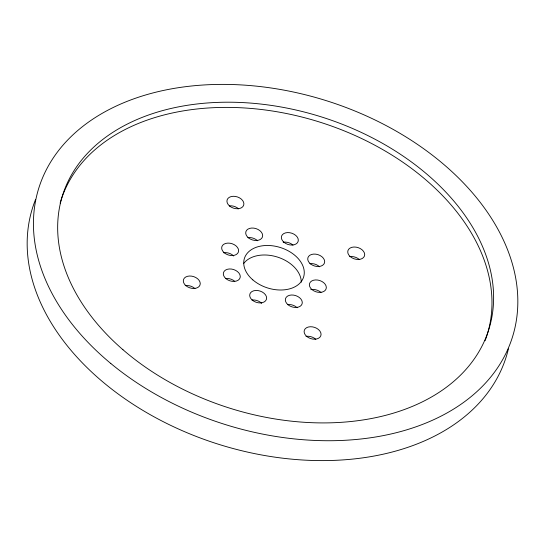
<?xml version="1.0" encoding="UTF-8"?>
<svg xmlns="http://www.w3.org/2000/svg" width="545" height="545" viewBox="0 0 545 545"><rect width="100%" height="100%" fill="white"/><g stroke="black" fill="none" stroke-linecap="round" stroke-linejoin="round"><path stroke-width="0.82" d="M60.141 203.108A223.43 152.668 17.5 0 1 322.32 122.918A223.43 152.668 17.5 0 1 485.077 340.72M243.622 263.582A31.031 21.201 17.5 0 1 277.637 257.117A31.031 21.201 17.5 0 1 301.276 282.14M309.819 263.691A8.686 5.934 17.5 0 1 319.554 266.798M310.752 289.681A8.686 5.934 17.5 0 1 321.019 292.481M287.426 304.614A8.686 5.934 17.5 0 1 297.154 307.721M252.022 300.036A8.686 5.934 17.5 0 1 261.682 303.347M225.405 278.57A8.686 5.934 17.5 0 1 234.772 281.343M223.518 252.757A8.686 5.934 17.5 0 1 233.669 255.993M247.805 237.647A8.686 5.934 17.5 0 1 257.54 240.754M283.209 242.239A8.686 5.934 17.5 0 1 293.006 245.134M305.99 336.388A8.686 5.934 17.5 0 1 315.773 339.31M185.177 285.662A8.686 5.934 17.5 0 1 194.967 288.578M229.302 205.874A8.686 5.934 17.5 0 1 238.601 208.864M349.618 256.675A8.686 5.934 17.5 0 1 359.407 259.59M508.39 348.895A248.261 169.631 17.5 0 1 218.211 444.168A248.261 169.631 17.5 0 1 35.527 199.579M252.798 279.851A31.031 21.201 17.5 0 0 303.313 277.882A31.031 21.201 17.5 0 0 265.885 245.502A31.031 21.201 17.5 0 0 252.798 279.851M310.486 263.875A8.686 5.934 17.5 0 0 324.479 262.949A8.686 5.934 17.5 0 0 313.647 254.093A8.686 5.934 17.5 0 0 310.486 263.875M311.938 289.565A8.686 5.934 17.5 0 0 326.067 288.979A8.686 5.934 17.5 0 0 315.548 279.932A8.686 5.934 17.5 0 0 311.938 289.565M288.087 304.798A8.686 5.934 17.5 0 0 302.087 303.872A8.686 5.934 17.5 0 0 291.255 295.015A8.686 5.934 17.5 0 0 288.087 304.798M252.246 300.091A8.686 5.934 17.5 0 0 266.376 299.498A8.686 5.934 17.5 0 0 255.864 290.458A8.686 5.934 17.5 0 0 252.246 300.091M226.073 278.754A8.686 5.934 17.5 0 0 240.072 277.827A8.686 5.934 17.5 0 0 229.234 268.971A8.686 5.934 17.5 0 0 226.073 278.754M224.233 252.744A8.686 5.934 17.5 0 0 238.363 252.151A8.686 5.934 17.5 0 0 227.844 243.104A8.686 5.934 17.5 0 0 224.233 252.744M248.466 237.838A8.686 5.934 17.5 0 0 262.465 236.905A8.686 5.934 17.5 0 0 251.633 228.048A8.686 5.934 17.5 0 0 248.466 237.838M283.918 242.218A8.686 5.934 17.5 0 0 298.054 241.626A8.686 5.934 17.5 0 0 287.535 232.586A8.686 5.934 17.5 0 0 283.918 242.218M306.651 336.36A8.686 5.934 17.5 0 0 320.794 335.809A8.686 5.934 17.5 0 0 310.316 326.741A8.686 5.934 17.5 0 0 306.651 336.36M350.285 256.641A8.686 5.934 17.5 0 0 364.428 256.089A8.686 5.934 17.5 0 0 353.95 247.021A8.686 5.934 17.5 0 0 350.285 256.641M229.472 205.915A8.686 5.934 17.5 0 0 243.622 205.363A8.686 5.934 17.5 0 0 233.137 196.295A8.686 5.934 17.5 0 0 229.472 205.915M185.845 285.628A8.686 5.934 17.5 0 0 199.988 285.076A8.686 5.934 17.5 0 0 189.51 276.015A8.686 5.934 17.5 0 0 185.845 285.628M110.805 363.481A248.261 169.631 17.5 0 0 511.735 339.262A248.261 169.631 17.5 0 0 204.361 84.938A248.261 169.631 17.5 0 0 110.805 363.481M122.966 349.727A223.43 152.668 17.5 0 0 486.712 335.536A223.43 152.668 17.5 0 0 217.223 102.412A223.43 152.668 17.5 0 0 122.966 349.727"/></g></svg>
